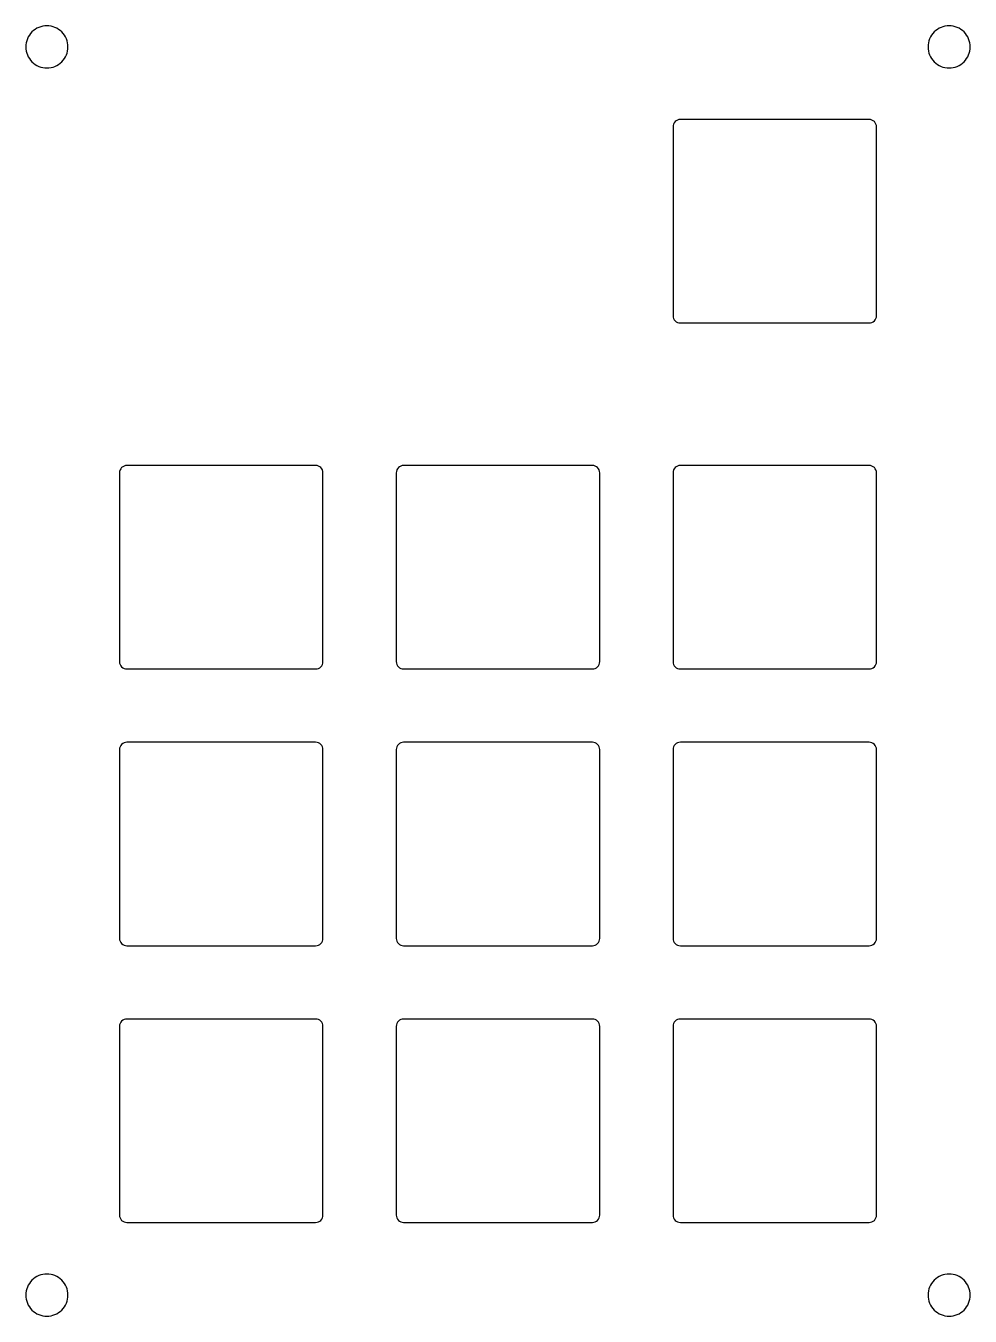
# Model space of a CAD drawing. Header units: millimetres. Extents: x -51.6 to 13.5, y -75.4 to 13.5.
import ezdxf

# ---------------------------------------------------------------- set-up
doc = ezdxf.new("R2010")
doc.units = ezdxf.units.MM

msp = doc.modelspace()

# ---------------------------------------------------------------- linework, layer by layer
at = {"linetype": 'CONTINUOUS'}
for points in [[(-48.65, 12, 0.198912), (-49.075, 13.025, 0.198912), (-50.1, 13.45, 0.198912), (-51.125, 13.025, 0.198912), (-51.55, 12, 0.198912), (-51.125, 10.975, 0.198912), (-50.1, 10.55, 0.198912), (-49.075, 10.975, 0.198912)], [(13.45, 12, 0.198912), (13.025, 13.025, 0.198912), (12, 13.45, 0.198912), (10.975, 13.025, 0.198912), (10.55, 12, 0.198912), (10.975, 10.975, 0.198912), (12, 10.55, 0.198912), (13.025, 10.975, 0.198912)], [(-7, -6.5, 0.414214), (-6.5, -7), (6.5, -7, 0.414214), (7, -6.5), (7, 6.5, 0.414214), (6.5, 7), (-6.5, 7, 0.414214), (-7, 6.5)], [(-45.1, -30.312, 0.414214), (-44.6, -30.812), (-31.6, -30.812, 0.414214), (-31.1, -30.312), (-31.1, -17.312, 0.414214), (-31.6, -16.812), (-44.6, -16.812, 0.414214), (-45.1, -17.312)], [(-26.05, -30.312, 0.414214), (-25.55, -30.812), (-12.55, -30.812, 0.414214), (-12.05, -30.312), (-12.05, -17.312, 0.414214), (-12.55, -16.812), (-25.55, -16.812, 0.414214), (-26.05, -17.312)], [(-7, -30.312, 0.414214), (-6.5, -30.812), (6.5, -30.812, 0.414214), (7, -30.312), (7, -17.312, 0.414214), (6.5, -16.812), (-6.5, -16.812, 0.414214), (-7, -17.312)], [(-45.1, -49.362, 0.414214), (-44.6, -49.862), (-31.6, -49.862, 0.414214), (-31.1, -49.362), (-31.1, -36.362, 0.414214), (-31.6, -35.862), (-44.6, -35.862, 0.414214), (-45.1, -36.362)], [(-26.05, -49.362, 0.414214), (-25.55, -49.862), (-12.55, -49.862, 0.414214), (-12.05, -49.362), (-12.05, -36.362, 0.414214), (-12.55, -35.862), (-25.55, -35.862, 0.414214), (-26.05, -36.362)], [(-7, -49.362, 0.414214), (-6.5, -49.862), (6.5, -49.862, 0.414214), (7, -49.362), (7, -36.362, 0.414214), (6.5, -35.862), (-6.5, -35.862, 0.414214), (-7, -36.362)], [(-45.1, -68.412, 0.414214), (-44.6, -68.912), (-31.6, -68.912, 0.414214), (-31.1, -68.412), (-31.1, -55.413, 0.414214), (-31.6, -54.913), (-44.6, -54.913, 0.414214), (-45.1, -55.413)], [(-26.05, -68.412, 0.414214), (-25.55, -68.912), (-12.55, -68.912, 0.414214), (-12.05, -68.412), (-12.05, -55.413, 0.414214), (-12.55, -54.913), (-25.55, -54.913, 0.414214), (-26.05, -55.413)], [(-7, -68.412, 0.414214), (-6.5, -68.912), (6.5, -68.912, 0.414214), (7, -68.412), (7, -55.413, 0.414214), (6.5, -54.913), (-6.5, -54.913, 0.414214), (-7, -55.413)], [(-48.65, -73.912, 0.198912), (-49.075, -72.887, 0.198912), (-50.1, -72.463, 0.198912), (-51.125, -72.887, 0.198912), (-51.55, -73.912, 0.198912), (-51.125, -74.938, 0.198912), (-50.1, -75.362, 0.198912), (-49.075, -74.938, 0.198912)], [(13.45, -73.912, 0.198912), (13.025, -72.887, 0.198912), (12, -72.463, 0.198912), (10.975, -72.887, 0.198912), (10.55, -73.912, 0.198912), (10.975, -74.938, 0.198912), (12, -75.362, 0.198912), (13.025, -74.938, 0.198912)]]:
    msp.add_lwpolyline(points, format="xyb", close=True, dxfattribs=at)

doc.saveas('drawing.dxf')
